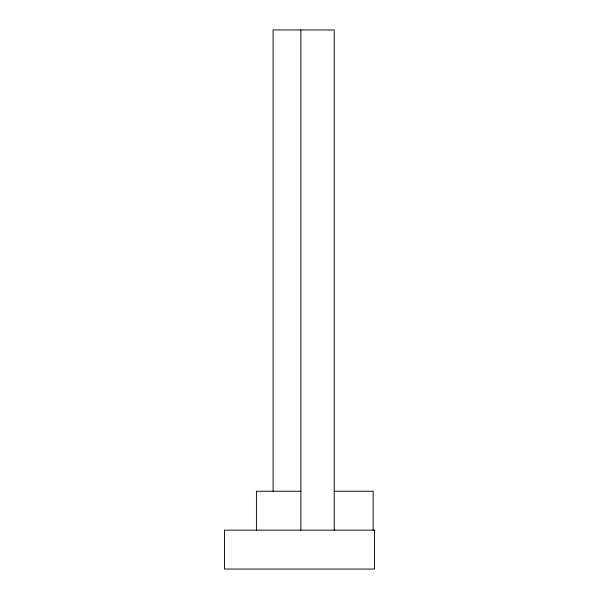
<?xml version="1.0" encoding="UTF-8"?>
<svg xmlns="http://www.w3.org/2000/svg" width="599" height="599" viewBox="0 0 599 599"><rect width="100%" height="100%" fill="white"/><g stroke="black" fill="none" stroke-linecap="round" stroke-linejoin="round"><path stroke-width="0.9" d="M300.878 491.24L256.417 491.24L256.417 530.145M334.227 491.24L373.132 491.24L373.132 530.145M334.227 530.145L334.227 29.95L273.092 29.95L273.092 491.24M300.878 29.95L300.878 530.145M374.532 530.145L224.468 530.145L224.468 569.05L374.532 569.05L374.532 530.145"/></g></svg>
